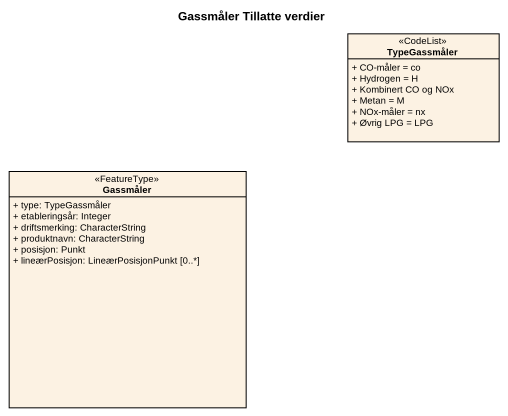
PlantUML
@startuml
title Gassmåler Tillatte verdier
hide circle
hide empty members
skinparam classAttributeIconSize 0
class TypeGassmåler <<CodeList>> {
  + CO-måler = co
  + Hydrogen = H
  + Kombinert CO og NOx
  + Metan = M
  + NOx-måler = nx
  + Øvrig LPG = LPG
}
class Gassmåler <<FeatureType>> {
  + type: TypeGassmåler
  + etableringsår: Integer
  + driftsmerking: CharacterString
  + produktnavn: CharacterString
  + posisjon: Punkt
  + lineærPosisjon: LineærPosisjonPunkt [0..*]
}
@enduml
